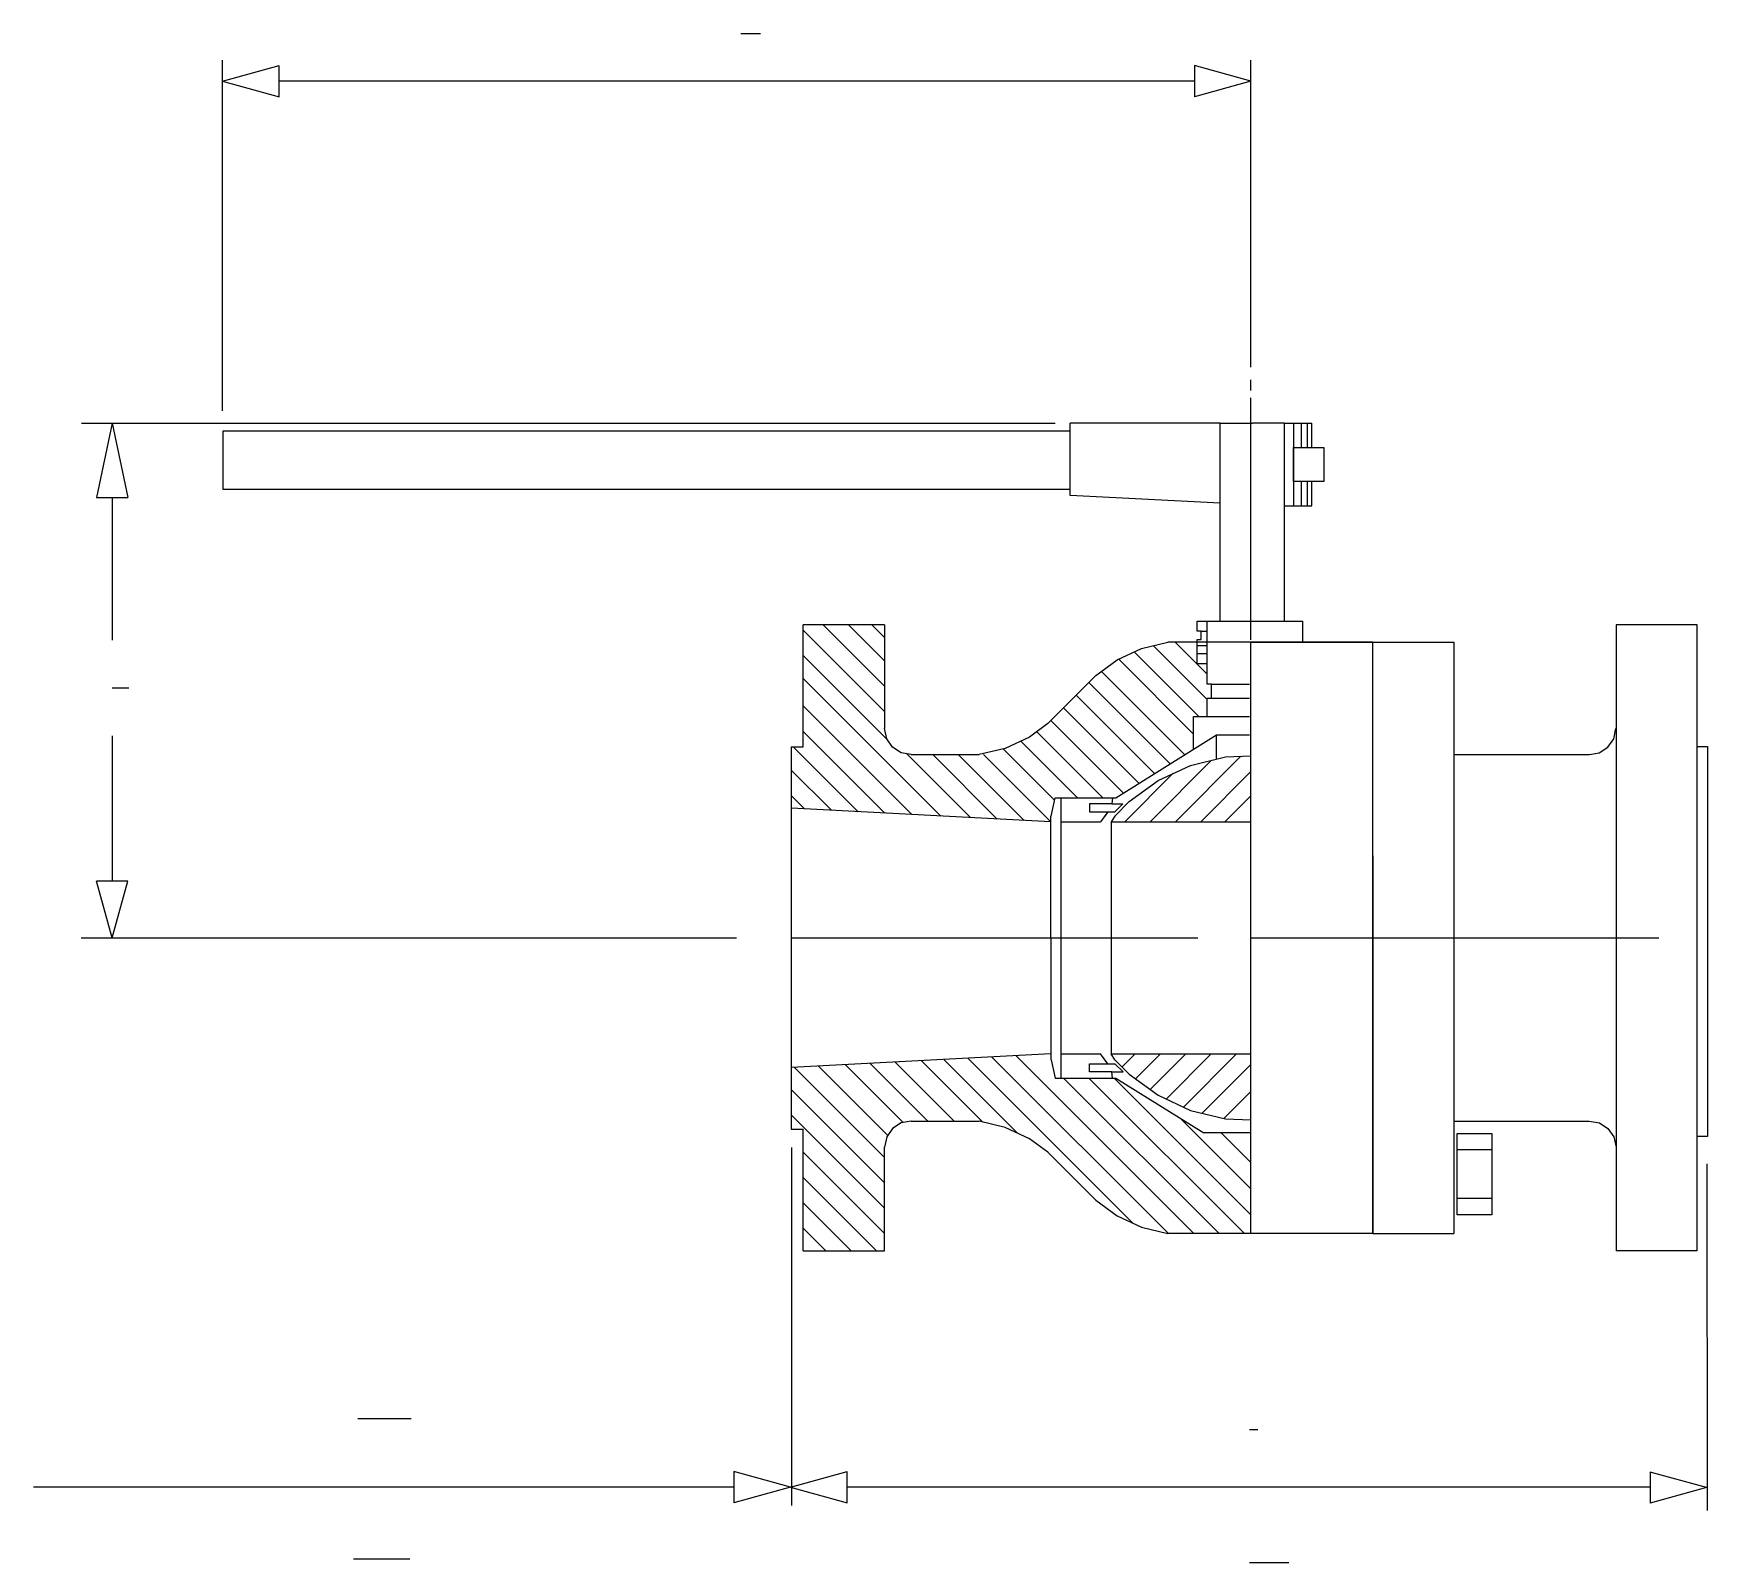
# Model space of a CAD drawing. Extents: x 534 to 1129, y 323 to 867.
import ezdxf

# ---------------------------------------------------------------- set-up
doc = ezdxf.new("R2010")
doc.units = 0
doc.header["$MEASUREMENT"] = 0
doc.layers.add('1', color=7, linetype='CONTINUOUS')

msp = doc.modelspace()

# ---------------------------------------------------------------- linework, layer by layer
at = {"layer": '1', "color": 5, "linetype": 'Continuous'}
for p, q in [((785.48, 866.69), (792.48, 866.69)), ((561.71, 633.81), (567.71, 633.81)), ((966.41, 369.98), (969.41, 369.98)), ((966.41, 322.66), (980.41, 322.66))]:
    msp.add_line(p, q, dxfattribs=at)
at = {"layer": '1', "color": 3, "linetype": 'Continuous'}
for p, q in [((601.04, 732.43), (601.04, 857.25)), ((601.04, 849.69), (621.2, 855.26)), ((621.2, 844.11), (621.2, 855.26)), ((621.2, 844.11), (621.2, 855.26)), ((946.82, 855.26), (946.82, 844.11)), ((966.97, 849.69), (946.82, 855.26)), ((946.82, 855.26), (946.82, 844.11)), ((966.97, 747.91), (966.97, 857.25)), ((601.04, 849.69), (621.2, 844.11)), ((946.82, 849.69), (621.2, 849.69)), ((966.97, 849.69), (946.82, 844.11)), ((550.84, 728.07), (897.24, 728.07)), ((561.71, 728.07), (556.14, 701.61)), ((561.71, 728.07), (567.28, 701.61)), ((556.14, 701.61), (567.28, 701.61)), ((556.14, 701.61), (567.28, 701.61)), ((561.71, 701.61), (561.71, 650.81)), ((561.71, 616.81), (561.71, 565.05)), ((567.28, 565.05), (556.14, 565.05)), ((561.71, 544.89), (556.14, 565.05)), ((567.28, 565.05), (556.14, 565.05)), ((561.71, 544.89), (567.28, 565.05)), ((550.7, 544.89), (783.92, 544.89)), ((803.46, 470.32), (803.46, 342.89)), ((1129.2, 464.46), (1129.33, 341.22)), ((782.99, 355.01), (782.99, 343.87)), ((803.15, 349.44), (782.99, 355.01)), ((782.99, 355.01), (782.99, 343.87)), ((803.15, 349.44), (823.3, 355.01)), ((823.3, 343.87), (823.3, 355.01)), ((823.3, 343.87), (823.3, 355.01)), ((1108.97, 354.86), (1108.97, 343.72)), ((1129.12, 349.29), (1108.97, 354.86)), ((1108.97, 354.86), (1108.97, 343.72)), ((782.99, 349.44), (533.73, 349.44)), ((803.15, 349.44), (782.99, 343.87)), ((803.15, 349.44), (823.3, 343.87)), ((1108.83, 349.44), (823.3, 349.44)), ((1129.12, 349.29), (1108.97, 343.72))]:
    msp.add_line(p, q, dxfattribs=at)
at = {"layer": '1', "color": 4, "linetype": 'Continuous'}
for p, q in [((966.97, 739.64), (966.97, 743.4)), ((966.97, 650.91), (966.97, 737.01)), ((814.79, 656.27), (836.56, 634.51)), ((823.81, 656.27), (836.56, 643.53)), ((832.08, 656.27), (836.56, 651.79)), ((807.66, 654.39), (836.56, 625.5)), ((940.04, 650.08), (951.44, 638.69)), ((807.66, 645.37), (837.42, 615.61)), ((919.93, 644.04), (946.33, 617.64)), ((925.47, 646.61), (948.43, 623.65)), ((932.27, 648.84), (951.44, 629.67)), ((913.77, 639.68), (943.4, 610.04)), ((807.66, 637.24), (856.64, 588.24)), ((909.3, 635.74), (938.22, 606.82)), ((807.66, 627.48), (846.34, 588.79)), ((900.28, 626.73), (927.13, 599.88)), ((904.79, 631.24), (932.68, 603.35)), ((895.77, 622.22), (921.59, 596.41)), ((807.66, 618.33), (836.69, 589.3)), ((885.05, 614.92), (905.21, 594.75)), ((890.73, 618.25), (914.23, 594.75)), ((804.05, 612.92), (827.16, 589.8)), ((844.51, 610.37), (867.2, 587.69)), ((853.8, 610.1), (876.71, 587.18)), ((862.82, 610.1), (886.23, 586.68)), ((871.83, 610.1), (895.79, 586.14)), ((878.79, 612.16), (897.06, 593.89)), ((952.97, 608.09), (931.06, 586.18)), ((963.42, 609.52), (940.08, 586.18)), ((803.41, 604.55), (817.65, 590.31)), ((939.22, 603.36), (922.04, 586.18)), ((966.97, 604.06), (949.09, 586.18)), ((803.41, 595.53), (808.13, 590.81)), ((966.97, 595.46), (957.69, 586.18)), ((803.41, 544.89), (948.07, 544.89)), ((966.97, 544.89), (1112.06, 544.89)), ((966.97, 544.89), (1104.11, 544.89)), ((840.34, 500.68), (861.33, 479.7)), ((849.75, 501.18), (871.54, 479.39)), ((857.74, 501.54), (883.87, 475.42)), ((866.25, 502.05), (924.84, 443.47)), ((874.81, 502.5), (937.6, 439.72)), ((883.38, 502.96), (946.62, 439.72)), ((925.78, 503.61), (921.04, 498.87)), ((934.8, 503.61), (925.92, 494.74)), ((943.81, 503.61), (931.13, 490.93)), ((952.83, 503.61), (936.78, 487.56)), ((961.84, 503.61), (942.93, 484.7)), ((804.55, 498.79), (836.56, 466.78)), ((813.11, 499.24), (837.73, 474.62)), ((822.65, 499.75), (843.22, 479.18)), ((831.43, 500.21), (851.94, 479.7)), ((900.31, 495.04), (955.63, 439.72)), ((909.32, 495.04), (964.65, 439.72)), ((918.34, 495.04), (966.97, 446.41)), ((966.97, 499.88), (949.6, 482.51)), ((803.41, 490.92), (836.56, 457.77)), ((966.97, 490.24), (957.32, 480.59)), ((803.41, 481.9), (836.56, 448.75)), ((941.82, 480.73), (966.97, 455.58)), ((956.41, 475.53), (966.97, 464.97)), ((807.66, 468.64), (836.56, 439.74)), ((807.66, 459.62), (833.76, 433.52)), ((807.66, 450.61), (824.74, 433.52)), ((807.66, 441.59), (815.73, 433.52))]:
    msp.add_line(p, q, dxfattribs=at)
at = {"layer": '1', "color": 7, "linetype": 'Continuous'}
for p, q in [((902.6, 702.26), (902.6, 728.07)), ((956.06, 728.07), (902.6, 728.07)), ((956.06, 728.07), (967.48, 728.07)), ((956.06, 657.6), (956.06, 728.07)), ((978.9, 728.07), (967.48, 728.07)), ((978.9, 728.07), (988.58, 728.07)), ((978.9, 657.6), (978.9, 728.07)), ((982.07, 728.07), (982.07, 698.65)), ((984.96, 719.4), (984.96, 728.07)), ((987.13, 719.4), (987.13, 728.07)), ((988.58, 719.4), (988.58, 728.07)), ((902.6, 725.18), (601.06, 725.18)), ((601.06, 725.18), (601.06, 704.43)), ((982.07, 719.4), (992.91, 719.4)), ((982.07, 707.32), (982.07, 719.4)), ((992.91, 719.4), (992.91, 707.32)), ((902.6, 704.43), (601.06, 704.43)), ((992.91, 707.32), (982.07, 707.32)), ((984.96, 698.65), (984.96, 707.32)), ((987.13, 698.65), (987.13, 707.32)), ((988.58, 698.65), (988.58, 707.32)), ((956.06, 699.62), (902.6, 702.26)), ((978.9, 698.65), (988.58, 698.65)), ((836.56, 656.27), (807.66, 656.27)), ((807.66, 612.92), (807.66, 656.27)), ((836.56, 656.27), (836.56, 619.35)), ((947.82, 657.6), (985.36, 657.6)), ((947.82, 653.99), (947.82, 657.6)), ((951.44, 635.21), (951.44, 657.6)), ((985.36, 657.6), (985.36, 650.08)), ((1125.78, 656.27), (1096.88, 656.27)), ((1096.88, 656.27), (1096.88, 433.52)), ((1125.78, 656.27), (1100.54, 656.27)), ((1125.78, 433.52), (1125.78, 656.27)), ((928.04, 647.81), (937.34, 650.07)), ((1010.32, 650.07), (937.34, 650.07)), ((949.27, 653.99), (947.82, 653.99)), ((947.82, 642.43), (947.82, 651.1)), ((947.82, 651.1), (949.27, 651.1)), ((949.27, 651.1), (949.27, 653.99)), ((949.27, 653.99), (951.44, 653.99)), ((966.97, 650.08), (1010.32, 650.08)), ((966.97, 439.72), (966.97, 650.08)), ((1010.32, 650.08), (1039.22, 650.08)), ((1010.32, 439.72), (1010.32, 650.08)), ((1039.22, 650.08), (1039.22, 439.72)), ((911.76, 638.2), (919.37, 643.78)), ((919.37, 643.78), (928.04, 647.81)), ((947.82, 648.93), (951.44, 648.93)), ((947.82, 646.04), (951.44, 646.04)), ((894.69, 621.14), (911.76, 638.2)), ((951.44, 642.43), (947.82, 642.43)), ((952.88, 635.21), (951.44, 635.21)), ((952.88, 630.15), (952.88, 635.21)), ((952.88, 635.21), (966.47, 635.21)), ((951.44, 630.15), (952.88, 630.15)), ((951.44, 623.65), (951.44, 630.15)), ((952.88, 630.15), (966.47, 630.15)), ((894.69, 621.14), (888.15, 616.36)), ((946.56, 612.02), (946.56, 623.65)), ((946.56, 623.65), (966.47, 623.65)), ((837.34, 615.72), (836.56, 619.35)), ((839.43, 612.72), (837.34, 615.72)), ((888.15, 616.36), (879.48, 612.33)), ((918.92, 594.75), (954.76, 617.14)), ((954.76, 617.14), (966.47, 617.14)), ((954.76, 608.76), (954.76, 617.14)), ((1093.99, 612.72), (1096.07, 615.72)), ((1096.07, 615.72), (1096.86, 619.35)), ((803.41, 612.92), (807.66, 612.92)), ((803.41, 612.92), (803.41, 476.87)), ((842.5, 610.74), (839.43, 612.72)), ((846.09, 610.09), (842.5, 610.74)), ((846.09, 610.09), (870.28, 610.09)), ((879.48, 612.33), (870.28, 610.09)), ((945.47, 606.27), (957.85, 609.28)), ((957.85, 609.28), (966.97, 609.67)), ((1039.22, 610.1), (1087.39, 610.1)), ((1087.39, 610.1), (1090.91, 610.74)), ((1090.91, 610.74), (1093.99, 612.72)), ((1125.78, 612.99), (1129.44, 612.99)), ((1129.44, 612.99), (1129.44, 474.27)), ((933.91, 600.89), (945.47, 606.27)), ((923.62, 593.37), (933.91, 600.89)), ((895.73, 586.18), (803.48, 591.06)), ((895.85, 588.24), (897.25, 594.75)), ((897.25, 594.75), (918.92, 594.75)), ((899.42, 495.04), (899.42, 594.75)), ((917.48, 592.58), (909.53, 592.58)), ((909.53, 592.58), (909.53, 589.69)), ((917.67, 594.75), (917.48, 592.58)), ((917.48, 592.58), (921.38, 592.58)), ((918.49, 589.69), (921.38, 592.58)), ((918.5, 588.25), (923.62, 593.37)), ((966.97, 439.72), (966.97, 590.41)), ((895.85, 501.54), (895.79, 588.24)), ((899.42, 586.18), (913.4, 586.18)), ((909.53, 589.69), (916.03, 589.69)), ((916.03, 589.69), (913.4, 586.18)), ((916.03, 589.69), (914.95, 588.24)), ((916.03, 589.69), (918.49, 589.69)), ((917.12, 586.18), (966.97, 586.18)), ((918.5, 588.25), (917.18, 586.18)), ((917.18, 586.18), (917.18, 503.61)), ((966.97, 544.89), (966.97, 586.2)), ((1010.32, 574.09), (1010.32, 439.72)), ((895.73, 503.61), (803.48, 498.73)), ((895.85, 501.54), (897.25, 495.04)), ((899.42, 503.61), (913.4, 503.61)), ((916.03, 500.1), (913.4, 503.61)), ((916.03, 500.1), (914.95, 501.54)), ((918.5, 501.54), (917.18, 503.61)), ((917.18, 503.61), (966.97, 503.61)), ((918.5, 501.54), (923.62, 496.42)), ((897.25, 495.04), (918.92, 495.04)), ((909.53, 497.21), (909.53, 500.1)), ((909.53, 500.1), (916.03, 500.1)), ((917.48, 497.21), (909.53, 497.21)), ((916.03, 500.1), (918.55, 500.1)), ((917.67, 495.04), (917.48, 497.21)), ((917.48, 497.21), (921.44, 497.21)), ((918.55, 500.1), (921.44, 497.21)), ((918.92, 495.04), (950.14, 475.53)), ((923.62, 496.42), (933.91, 488.9)), ((933.91, 488.9), (945.47, 483.52)), ((945.47, 483.52), (957.85, 480.5)), ((803.41, 476.87), (807.66, 476.87)), ((807.66, 433.52), (807.66, 476.87)), ((839.43, 477.07), (837.34, 474.06)), ((842.5, 479.05), (839.43, 477.07)), ((846.09, 479.7), (842.5, 479.05)), ((846.09, 479.7), (870.28, 479.7)), ((879.48, 477.46), (870.28, 479.7)), ((888.15, 473.43), (879.48, 477.46)), ((957.85, 480.5), (966.97, 480.12)), ((1039.22, 479.7), (1087.36, 479.7)), ((1087.36, 479.7), (1090.94, 479.05)), ((1090.94, 479.05), (1094.02, 477.07)), ((1094.02, 477.07), (1096.1, 474.06)), ((837.34, 474.06), (836.56, 470.44)), ((894.69, 468.64), (888.15, 473.43)), ((966.97, 475.53), (950.14, 475.53)), ((1040.39, 446.42), (1040.39, 475.32)), ((1040.39, 475.32), (1052.67, 475.32)), ((1052.67, 475.32), (1052.67, 446.42)), ((1096.1, 474.06), (1096.88, 470.44)), ((1129.44, 474.27), (1125.78, 474.27)), ((836.56, 433.52), (836.56, 470.44)), ((894.69, 468.64), (911.76, 451.58)), ((1052.67, 469.54), (1040.39, 469.54)), ((911.76, 451.58), (919.37, 446.01)), ((1052.67, 452.2), (1040.39, 452.2)), ((919.37, 446.01), (928.04, 441.98)), ((928.04, 441.98), (937.34, 439.72)), ((1052.67, 446.42), (1040.39, 446.42)), ((1010.32, 439.72), (937.34, 439.72)), ((1010.32, 439.72), (1035.57, 439.72)), ((1010.32, 439.72), (1039.22, 439.72)), ((807.66, 433.52), (836.56, 433.52)), ((1125.78, 433.52), (1096.88, 433.52)), ((1125.78, 433.52), (1100.54, 433.52))]:
    msp.add_line(p, q, dxfattribs=at)
at = {"layer": '1', "color": 2, "linetype": 'Continuous'}
for p, q in [((649.09, 373.87), (668.09, 373.87)), ((647.64, 323.97), (667.64, 323.97))]:
    msp.add_line(p, q, dxfattribs=at)

doc.saveas('drawing.dxf')
